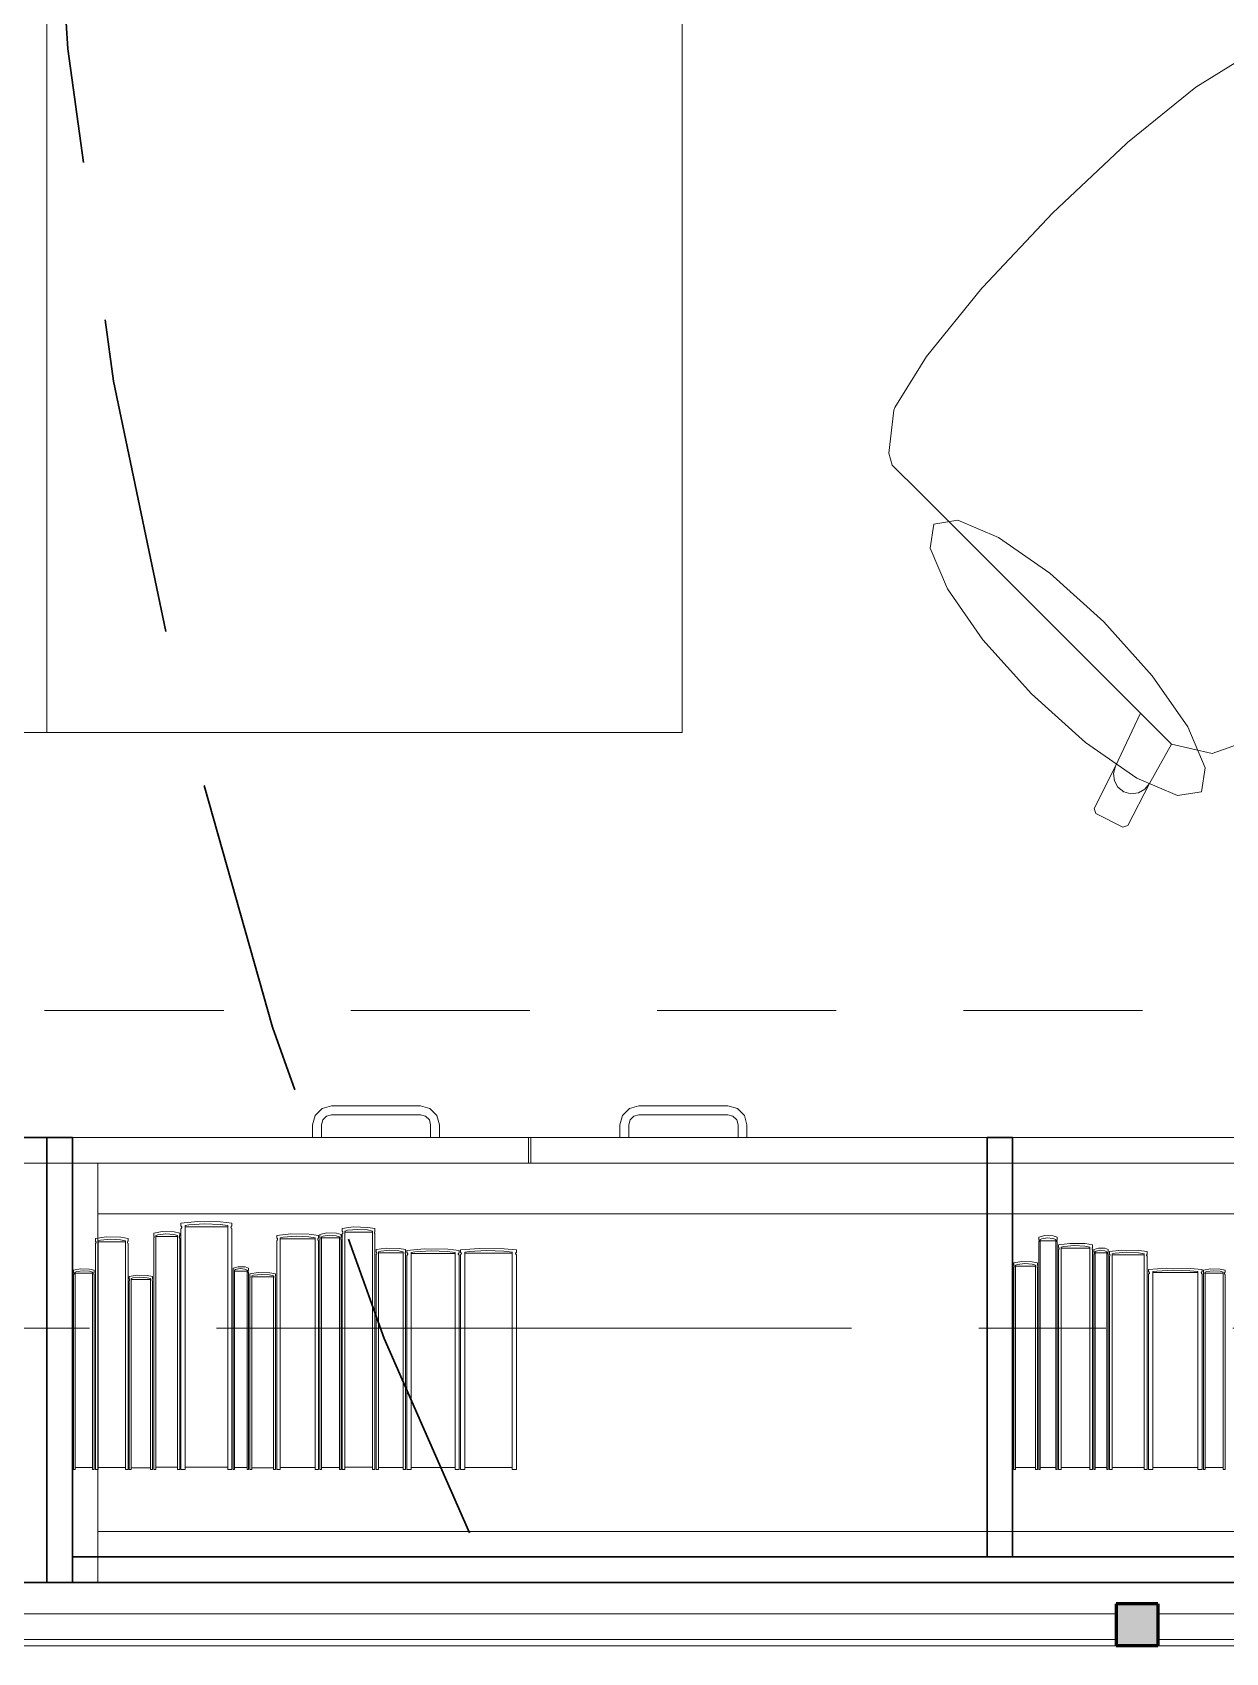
# Model space of a CAD drawing. Header units: inches. Extents: x -19 to 5698, y -728 to 92.
# Drawn here: x 233.901 to 234.84, y 29.695 to 30.97 of the extents above; entities that cross this region are included whole.
import ezdxf

# ---------------------------------------------------------------- set-up
doc = ezdxf.new("R2010")
doc.units = ezdxf.units.IN
doc.header["$MEASUREMENT"] = 0
doc.set_wipeout_variables(frame=1)
for name, pattern in [('HIDDEN', [0.375, 0.25, -0.125]), ('Hidden Line', [0.195611, 0.141111, -0.0545]), ('Punto & Raya', [0.65, 0.5, -0.075, 0, -0.075]), ('Wipeout_Contour', [1, 0, -1])]:
    doc.linetypes.add(name, pattern=pattern)
doc.layers.get('0').update_dxf_attribs({"color": 61})
doc.layers.add('00 conduct tomacorr', color=120, linetype='HIDDEN', lineweight=30)
for name, color, linetype in [('02 _ ARQ _ ALB _ Ejes Generales', 251, 'Continuous'), ('02 _ ARQ _ ZON _ Espacio.3D', 7, 'Continuous'), ('08 _ STR _ EXT _ 09 Vigas', 251, 'Continuous'), ('Acabado - Muros', 7, 'Continuous'), ('Interior - Mobiliario', 7, 'Continuous'), ('Notas - Etiquetas', 7, 'Continuous')]:
    doc.layers.add(name, color=color, linetype=linetype)
doc.dimstyles.new('Estilo_Generado__8', dxfattribs={"dimtxt": 0.18, "dimasz": 0.0912, "dimexe": 0.18, "dimexo": 0.0625, "dimgap": 0, "dimtad": 0, "dimtih": 1, "dimtoh": 1, "dimdec": 4, "dimzin": 0, "dimdsep": 46, "dimcen": 0.09, "dimadec": 0, "dimazin": 0, "dimtfac": 1, "dimtdec": 4, "dimtmove": 0, "dimatfit": 3, "dimldrblk": 'ARROWHEAD_5', "dimfxl": 1, "dimtolj": 1, "dimtzin": 0, "dimarcsym": 0})

# ---------------------------------------------------------------- blocks, each defined once
blk = doc.blocks.new('ARROWHEAD_5')
at = {"linetype": 'Continuous', "lineweight": 0}
blk.add_hatch(color=0, dxfattribs=at).paths.add_polyline_path([(-1, 0.2679), (0, 0), (-1, -0.2679)])
at = {"color": 0, "linetype": 'Continuous', "lineweight": 0}
blk.add_line((0, 0), (-1, 0), dxfattribs=at)

msp = doc.modelspace()

# ---------------------------------------------------------------- linework, layer by layer
at = {"layer": '02 _ ARQ _ ZON _ Espacio.3D', "color": 254, "linetype": 'Continuous', "lineweight": 0, "flags": 128}
msp.add_lwpolyline([(229.07, 31), (229.57, 31), (229.57, 29.7499), (235.57, 29.75), (235.57, 30.2), (236.07, 30.2), (236.07, 30.7), (236.42, 30.7), (236.42, 31.8991), (237.7701, 31.8991), (237.7701, 32.9963), (236.4201, 32.9963), (236.4201, 39), (236.07, 39), (236.07, 39.4), (235.67, 39.4), (235.67, 39.7505), (229.57, 39.7505), (229.57, 39), (229.07, 39)], dxfattribs=at)
msp.add_lwpolyline([(236.42, 27), (236.42, 29.7), (231.72, 29.7), (231.72, 26.9), (236.07, 26.9), (236.07, 27)], close=True, dxfattribs=at)
at = {"layer": '08 _ STR _ EXT _ 09 Vigas', "color": 251, "linetype": 'Hidden Line', "lineweight": 13, "true_color": 0x636466}
msp.add_line((229.57, 30.2), (236.07, 30.2), dxfattribs=at)
at = {"layer": 'Interior - Mobiliario', "color": 175, "linetype": 'Continuous', "lineweight": 13}
for p, q in [((234.8163, 30.9266), (234.8563, 30.9515)), ((234.7626, 30.8831), (234.8163, 30.9266)), ((234.7034, 30.8275), (234.7618, 30.8824)), ((234.7618, 30.8824), (234.7626, 30.8831)), ((234.7034, 30.8275), (234.6486, 30.7692)), ((234.6479, 30.7684), (234.6044, 30.7147)), ((234.6486, 30.7692), (234.6479, 30.7684)), ((234.6044, 30.7147), (234.5794, 30.6747)), ((234.5786, 30.6725), (234.5746, 30.6386)), ((234.5794, 30.6747), (234.5786, 30.6725)), ((234.5746, 30.6386), (234.5774, 30.6293)), ((234.5774, 30.6293), (234.5994, 30.6074)), ((234.5994, 30.6074), (234.6249, 30.5819)), ((234.6249, 30.5819), (234.7727, 30.434)), ((234.7727, 30.434), (234.7532, 30.3922)), ((234.797, 30.4098), (234.7727, 30.434)), ((234.8291, 30.4023), (234.8811, 30.4206)), ((234.7799, 30.3787), (234.7972, 30.4097)), ((234.797, 30.4098), (234.7972, 30.4097)), ((234.7972, 30.4097), (234.8291, 30.4023)), ((234.7532, 30.3922), (234.7362, 30.3591)), ((234.7532, 30.3922), (234.7515, 30.3866)), ((234.7515, 30.3866), (234.7522, 30.3808)), ((234.7522, 30.3808), (234.755, 30.3757)), ((234.7629, 30.3456), (234.7799, 30.3787)), ((234.7762, 30.3741), (234.7799, 30.3787)), ((234.755, 30.3757), (234.7596, 30.3721)), ((234.7596, 30.3721), (234.7653, 30.3705)), ((234.7653, 30.3705), (234.7711, 30.3712)), ((234.7711, 30.3712), (234.7762, 30.3741)), ((234.7362, 30.3591), (234.7375, 30.3551)), ((234.7375, 30.3551), (234.7589, 30.3443)), ((234.7589, 30.3443), (234.7629, 30.3456)), ((234.1285, 30.1229), (234.1231, 30.1174)), ((234.136, 30.1249), (234.1285, 30.1229)), ((234.206, 30.1249), (234.136, 30.1249)), ((234.2135, 30.1229), (234.206, 30.1249)), ((234.219, 30.1174), (234.2135, 30.1229)), ((234.3651, 30.1174), (234.3705, 30.1229)), ((234.3705, 30.1229), (234.378, 30.1249)), ((234.378, 30.1249), (234.448, 30.1249)), ((234.448, 30.1249), (234.4555, 30.1229)), ((234.4555, 30.1229), (234.461, 30.1174)), ((234.1231, 30.1174), (234.121, 30.1099)), ((234.121, 30.1099), (234.121, 30.0999)), ((234.128, 30.1099), (234.1291, 30.1139)), ((234.128, 30.0999), (234.128, 30.1099)), ((234.1291, 30.1139), (234.132, 30.1169)), ((234.132, 30.1169), (234.136, 30.1179)), ((234.136, 30.1179), (234.206, 30.1179)), ((234.206, 30.1179), (234.21, 30.1169)), ((234.21, 30.1169), (234.213, 30.1139)), ((234.213, 30.1139), (234.214, 30.1099)), ((234.214, 30.1099), (234.214, 30.0999)), ((234.221, 30.1099), (234.219, 30.1174)), ((234.221, 30.0999), (234.221, 30.1099)), ((234.363, 30.1099), (234.3651, 30.1174)), ((234.363, 30.0999), (234.363, 30.1099)), ((234.3711, 30.1139), (234.37, 30.1099)), ((234.37, 30.1099), (234.37, 30.0999)), ((234.374, 30.1169), (234.3711, 30.1139)), ((234.378, 30.1179), (234.374, 30.1169)), ((234.448, 30.1179), (234.378, 30.1179)), ((234.452, 30.1169), (234.448, 30.1179)), ((234.455, 30.1139), (234.452, 30.1169)), ((234.456, 30.1099), (234.455, 30.1139)), ((234.456, 30.0999), (234.456, 30.1099)), ((234.461, 30.1174), (234.463, 30.1099)), ((234.463, 30.1099), (234.463, 30.0999)), ((234.121, 30.0999), (234.128, 30.0999)), ((234.214, 30.0999), (234.221, 30.0999)), ((234.291, 30.0999), (234.291, 30.0799)), ((234.293, 30.0999), (234.293, 30.0799)), ((234.37, 30.0999), (234.363, 30.0999)), ((234.463, 30.0999), (234.456, 30.0999)), ((235.392, 30.0799), (233.932, 30.0799)), ((233.932, 30.0799), (233.932, 29.7699)), ((233.952, 30.0799), (233.952, 30.0399)), ((233.952, 30.0399), (233.952, 29.7899)), ((234.0308, 30.0339), (234.0175, 30.0326)), ((234.0175, 30.0326), (234.0175, 30.0305)), ((234.0237, 30.0312), (234.036, 30.032)), ((234.0487, 30.0337), (234.0308, 30.0339)), ((234.036, 30.032), (234.0483, 30.0316)), ((234.0575, 30.0326), (234.0487, 30.0337)), ((234.0575, 30.0305), (234.0575, 30.0326)), ((233.9587, 30.0218), (233.9502, 30.0206)), ((233.9502, 30.0206), (233.9502, 30.0186)), ((233.9522, 30.0188), (233.9542, 30.0193)), ((233.9542, 30.0193), (233.962, 30.0201)), ((233.9702, 30.0216), (233.9587, 30.0218)), ((233.962, 30.0201), (233.9699, 30.0196)), ((233.9699, 30.0196), (233.9738, 30.0188)), ((233.9758, 30.0206), (233.9702, 30.0216)), ((233.9758, 30.0186), (233.9758, 30.0206)), ((234.0028, 30.0261), (233.996, 30.0248)), ((233.996, 30.0248), (233.996, 30.0228)), ((233.996, 30.0228), (233.9961, 30.0227)), ((233.9961, 30.0208), (233.996, 30.0207)), ((233.996, 30.0207), (233.996, 29.8386)), ((233.9961, 30.0227), (233.9962, 30.0224)), ((233.9962, 30.0211), (233.9961, 30.0208)), ((233.9962, 30.0224), (233.9963, 30.0222)), ((233.9963, 30.0213), (233.9962, 30.0211)), ((233.9963, 30.0222), (233.9964, 30.0219)), ((233.9964, 30.0219), (233.9963, 30.0216)), ((233.9963, 30.0216), (233.9963, 30.0213)), ((233.9976, 30.023), (233.9992, 30.0235)), ((233.9976, 29.8386), (233.9976, 30.023)), ((234.0148, 30.022), (233.9976, 30.022)), ((233.9992, 30.0235), (234.0055, 30.0243)), ((234.012, 30.0259), (234.0028, 30.0261)), ((234.0055, 30.0243), (234.0118, 30.0238)), ((234.0118, 30.0238), (234.0148, 30.023)), ((234.0165, 30.0248), (234.012, 30.0259)), ((234.0148, 30.023), (234.0148, 29.8386)), ((234.0161, 30.0219), (234.0162, 30.0222)), ((234.0161, 30.0217), (234.0161, 30.0219)), ((234.0162, 30.0214), (234.0161, 30.0217)), ((234.0162, 30.0222), (234.0163, 30.0225)), ((234.0162, 30.0211), (234.0162, 30.0214)), ((234.0163, 30.0209), (234.0162, 30.0211)), ((234.0163, 30.0225), (234.0164, 30.0227)), ((234.0165, 30.0207), (234.0163, 30.0209)), ((234.0164, 30.0227), (234.0165, 30.0228)), ((234.0165, 30.0228), (234.0165, 30.0248)), ((234.0165, 29.8386), (234.0165, 30.0207)), ((234.0175, 30.0305), (234.0177, 30.0303)), ((234.0176, 30.0285), (234.0175, 30.0283)), ((234.0175, 30.0283), (234.0175, 29.8386)), ((234.0179, 30.0287), (234.0176, 30.0285)), ((234.0177, 30.0303), (234.0179, 30.0301)), ((234.0179, 30.0301), (234.0181, 30.0298)), ((234.018, 30.029), (234.0179, 30.0287)), ((234.0181, 30.0292), (234.018, 30.029)), ((234.0181, 30.0298), (234.0181, 30.0295)), ((234.0181, 30.0295), (234.0181, 30.0292)), ((234.0207, 30.0307), (234.0237, 30.0312)), ((234.0207, 29.8386), (234.0207, 30.0307)), ((234.0543, 30.0297), (234.0207, 30.0297)), ((234.0483, 30.0316), (234.0543, 30.0307)), ((234.0543, 30.0307), (234.0543, 29.8386)), ((234.0568, 30.0293), (234.0569, 30.0296)), ((234.0569, 30.029), (234.0568, 30.0293)), ((234.0569, 30.0299), (234.0571, 30.0301)), ((234.0569, 30.0296), (234.0569, 30.0299)), ((234.0571, 30.0288), (234.0569, 30.029)), ((234.0571, 30.0301), (234.0574, 30.0304)), ((234.0573, 30.0285), (234.0571, 30.0288)), ((234.0575, 30.0283), (234.0573, 30.0285)), ((234.0574, 30.0304), (234.0575, 30.0305)), ((234.0575, 29.8386), (234.0575, 30.0283)), ((234.1039, 30.0242), (234.0929, 30.0229)), ((234.0929, 30.0229), (234.0929, 30.0209)), ((234.0929, 30.0209), (234.0931, 30.0208)), ((234.0931, 30.019), (234.0929, 30.0189)), ((234.0931, 30.0208), (234.0933, 30.0205)), ((234.0933, 30.0192), (234.0931, 30.019)), ((234.0933, 30.0205), (234.0934, 30.0203)), ((234.0934, 30.0195), (234.0933, 30.0192)), ((234.0934, 30.0203), (234.0935, 30.02)), ((234.0935, 30.0197), (234.0934, 30.0195)), ((234.0935, 30.02), (234.0935, 30.0197)), ((234.0956, 30.0211), (234.098, 30.0216)), ((234.0956, 29.8386), (234.0956, 30.0211)), ((234.1231, 30.0202), (234.0956, 30.0202)), ((234.098, 30.0216), (234.1081, 30.0224)), ((234.1185, 30.0239), (234.1039, 30.0242)), ((234.1081, 30.0224), (234.1182, 30.0219)), ((234.1182, 30.0219), (234.1231, 30.0211)), ((234.1257, 30.0229), (234.1185, 30.0239)), ((234.1231, 30.0211), (234.1231, 29.8386)), ((234.1252, 30.0201), (234.1253, 30.0203)), ((234.1252, 30.0198), (234.1252, 30.0201)), ((234.1252, 30.0195), (234.1252, 30.0198)), ((234.1254, 30.0193), (234.1252, 30.0195)), ((234.1253, 30.0203), (234.1254, 30.0206)), ((234.1254, 30.0206), (234.1256, 30.0208)), ((234.1256, 30.019), (234.1254, 30.0193)), ((234.1256, 30.0208), (234.1257, 30.0209)), ((234.1257, 30.0189), (234.1256, 30.019)), ((234.1257, 30.0209), (234.1257, 30.0229)), ((234.1323, 30.025), (234.1267, 30.0237)), ((234.1267, 30.0237), (234.1267, 30.0217)), ((234.1267, 30.0217), (234.1268, 30.0216)), ((234.1268, 30.0198), (234.1267, 30.0197)), ((234.1267, 30.0197), (234.1267, 29.8386)), ((234.1268, 30.0216), (234.1269, 30.0213)), ((234.1269, 30.02), (234.1268, 30.0198)), ((234.1269, 30.0213), (234.127, 30.0211)), ((234.127, 30.0203), (234.1269, 30.02)), ((234.127, 30.0211), (234.127, 30.0208)), ((234.127, 30.0208), (234.127, 30.0205)), ((234.127, 30.0205), (234.127, 30.0203)), ((234.1281, 30.0219), (234.1293, 30.0224)), ((234.1281, 29.8386), (234.1281, 30.0219)), ((234.1422, 30.021), (234.1281, 30.021)), ((234.1293, 30.0224), (234.1345, 30.0232)), ((234.1398, 30.0248), (234.1323, 30.025)), ((234.1345, 30.0232), (234.1396, 30.0227)), ((234.1396, 30.0227), (234.1422, 30.0219)), ((234.1435, 30.0237), (234.1398, 30.0248)), ((234.1422, 30.0219), (234.1422, 29.8386)), ((234.1432, 30.0209), (234.1433, 30.0211)), ((234.1432, 30.0206), (234.1432, 30.0209)), ((234.1432, 30.0203), (234.1432, 30.0206)), ((234.1433, 30.0201), (234.1432, 30.0203)), ((234.1433, 30.0214), (234.1434, 30.0216)), ((234.1433, 30.0211), (234.1433, 30.0214)), ((234.1434, 30.0198), (234.1433, 30.0201)), ((234.1434, 30.0216), (234.1435, 30.0217)), ((234.1435, 30.0197), (234.1434, 30.0198)), ((234.1435, 30.0217), (234.1435, 30.0237)), ((234.1435, 29.8386), (234.1435, 30.0197)), ((234.1531, 30.0296), (234.1445, 30.0283)), ((234.1445, 30.0283), (234.1445, 30.0262)), ((234.1445, 30.0262), (234.1446, 30.0261)), ((234.1446, 30.0242), (234.1445, 30.0241)), ((234.1445, 30.0241), (234.1445, 29.8386)), ((234.1446, 30.0261), (234.1448, 30.0258)), ((234.1448, 30.0245), (234.1446, 30.0242)), ((234.1448, 30.0258), (234.1449, 30.0256)), ((234.1449, 30.0247), (234.1448, 30.0245)), ((234.1449, 30.0256), (234.1449, 30.0253)), ((234.1449, 30.0253), (234.1449, 30.025)), ((234.1449, 30.025), (234.1449, 30.0247)), ((234.1466, 30.0264), (234.1485, 30.027)), ((234.1466, 29.8386), (234.1466, 30.0264)), ((234.1682, 30.0254), (234.1466, 30.0254)), ((234.1485, 30.027), (234.1564, 30.0277)), ((234.1646, 30.0293), (234.1531, 30.0296)), ((234.1564, 30.0277), (234.1643, 30.0273)), ((234.1643, 30.0273), (234.1682, 30.0264)), ((234.1702, 30.0283), (234.1646, 30.0293)), ((234.1682, 30.0264), (234.1682, 29.8386)), ((234.1698, 30.0253), (234.1699, 30.0256)), ((234.1698, 30.0251), (234.1698, 30.0253)), ((234.1699, 30.0248), (234.1698, 30.0251)), ((234.1699, 30.0256), (234.17, 30.0259)), ((234.17, 30.0245), (234.1699, 30.0248)), ((234.17, 30.0259), (234.1701, 30.0261)), ((234.1701, 30.0243), (234.17, 30.0245)), ((234.1701, 30.0261), (234.1702, 30.0262)), ((234.1702, 30.0241), (234.1701, 30.0243)), ((234.1702, 30.0262), (234.1702, 30.0283)), ((234.1702, 29.8386), (234.1702, 30.0241)), ((234.6975, 30.0228), (234.6927, 30.0215)), ((234.6927, 30.0215), (234.6927, 30.0195)), ((234.6927, 30.0195), (234.6928, 30.0194)), ((234.6928, 30.0194), (234.6929, 30.0191)), ((234.6929, 30.0191), (234.6929, 30.0189)), ((234.6939, 30.0197), (234.695, 30.0202)), ((234.6939, 29.8386), (234.6939, 30.0197)), ((234.695, 30.0202), (234.6994, 30.021)), ((234.704, 30.0225), (234.6975, 30.0228)), ((234.6994, 30.021), (234.7039, 30.0205)), ((234.7039, 30.0205), (234.7061, 30.0197)), ((234.7072, 30.0215), (234.704, 30.0225)), ((234.7061, 30.0197), (234.7061, 29.8386)), ((234.707, 30.0189), (234.7071, 30.0192)), ((234.7071, 30.0192), (234.7072, 30.0194)), ((234.7072, 30.0195), (234.7072, 30.0215)), ((234.7072, 30.0194), (234.7072, 30.0195)), ((233.9502, 30.0186), (233.9503, 30.0185)), ((233.9503, 30.0167), (233.9502, 30.0166)), ((233.9502, 30.0166), (233.9502, 29.8386)), ((233.9503, 30.0185), (233.9504, 30.0182)), ((233.9504, 30.0169), (233.9503, 30.0167)), ((233.9504, 30.0182), (233.9505, 30.018)), ((233.9505, 30.0172), (233.9504, 30.0169)), ((233.9505, 30.018), (233.9506, 30.0177)), ((233.9506, 30.0174), (233.9505, 30.0172)), ((233.9506, 30.0177), (233.9506, 30.0174)), ((233.9522, 29.8386), (233.9522, 30.0188)), ((233.9738, 30.0179), (233.9522, 30.0179)), ((233.9738, 30.0188), (233.9738, 29.8386)), ((233.9754, 30.0178), (233.9755, 30.018)), ((233.9754, 30.0175), (233.9754, 30.0178)), ((233.9754, 30.0172), (233.9754, 30.0175)), ((233.9755, 30.017), (233.9754, 30.0172)), ((233.9755, 30.018), (233.9756, 30.0183)), ((233.9757, 30.0167), (233.9755, 30.017)), ((233.9756, 30.0183), (233.9757, 30.0185)), ((233.9757, 30.0185), (233.9758, 30.0186)), ((233.9758, 30.0166), (233.9757, 30.0167)), ((233.9758, 29.8386), (233.9758, 30.0166)), ((234.0929, 30.0189), (234.0929, 29.8386)), ((234.1257, 29.8386), (234.1257, 30.0189)), ((234.1789, 30.013), (234.1712, 30.0118)), ((234.1712, 30.0118), (234.1712, 30.0099)), ((234.1712, 30.0099), (234.1714, 30.0098)), ((234.1713, 30.0081), (234.1712, 30.008)), ((234.1712, 30.008), (234.1712, 29.8386)), ((234.1715, 30.0083), (234.1713, 30.0081)), ((234.1714, 30.0098), (234.1715, 30.0096)), ((234.1715, 30.0096), (234.1716, 30.0093)), ((234.1716, 30.0086), (234.1715, 30.0083)), ((234.1716, 30.0093), (234.1716, 30.0091)), ((234.1716, 30.0091), (234.1716, 30.0088)), ((234.1716, 30.0088), (234.1716, 30.0086)), ((234.1731, 30.0101), (234.1748, 30.0106)), ((234.1731, 29.8386), (234.1731, 30.0101)), ((234.1925, 30.0092), (234.1731, 30.0092)), ((234.1748, 30.0106), (234.1819, 30.0113)), ((234.1893, 30.0127), (234.1789, 30.013)), ((234.1819, 30.0113), (234.189, 30.0109)), ((234.189, 30.0109), (234.1925, 30.0101)), ((234.1943, 30.0118), (234.1893, 30.0127)), ((234.1925, 30.0101), (234.1925, 29.8386)), ((234.1939, 30.0091), (234.194, 30.0094)), ((234.1939, 30.0089), (234.1939, 30.0091)), ((234.194, 30.0086), (234.1939, 30.0089)), ((234.194, 30.0094), (234.1941, 30.0096)), ((234.1941, 30.0084), (234.194, 30.0086)), ((234.1941, 30.0096), (234.1942, 30.0098)), ((234.1942, 30.0081), (234.1941, 30.0084)), ((234.1942, 30.0098), (234.1943, 30.0099)), ((234.1943, 30.008), (234.1942, 30.0081)), ((234.1943, 30.0099), (234.1943, 30.0118)), ((234.1943, 29.8386), (234.1943, 30.008)), ((234.2091, 30.0124), (234.1953, 30.0112)), ((234.1953, 30.0112), (234.1953, 30.0093)), ((234.1953, 30.0093), (234.1955, 30.0092)), ((234.1955, 30.0075), (234.1953, 30.0074)), ((234.1953, 30.0074), (234.1953, 29.8386)), ((234.1955, 30.0092), (234.1958, 30.009)), ((234.1957, 30.0077), (234.1955, 30.0075)), ((234.1959, 30.008), (234.1957, 30.0077)), ((234.1958, 30.009), (234.1959, 30.0087)), ((234.1959, 30.0087), (234.196, 30.0085)), ((234.196, 30.0082), (234.1959, 30.008)), ((234.196, 30.0085), (234.196, 30.0082)), ((234.1986, 30.0095), (234.2017, 30.01)), ((234.1986, 29.8386), (234.1986, 30.0095)), ((234.2332, 30.0086), (234.1986, 30.0086)), ((234.2017, 30.01), (234.2144, 30.0107)), ((234.2275, 30.0122), (234.2091, 30.0124)), ((234.2144, 30.0107), (234.227, 30.0103)), ((234.227, 30.0103), (234.2332, 30.0095)), ((234.2365, 30.0112), (234.2275, 30.0122)), ((234.2332, 30.0095), (234.2332, 29.8386)), ((234.2358, 30.0085), (234.2359, 30.0088)), ((234.2358, 30.0083), (234.2358, 30.0085)), ((234.2359, 30.008), (234.2358, 30.0083)), ((234.2359, 30.0088), (234.2361, 30.009)), ((234.236, 30.0078), (234.2359, 30.008)), ((234.2363, 30.0076), (234.236, 30.0078)), ((234.2361, 30.009), (234.2363, 30.0092)), ((234.2363, 30.0092), (234.2365, 30.0093)), ((234.2365, 30.0074), (234.2363, 30.0076)), ((234.2365, 30.0093), (234.2365, 30.0112)), ((234.2365, 29.8386), (234.2365, 30.0074)), ((234.2522, 30.0127), (234.2375, 30.0116)), ((234.2375, 30.0116), (234.2375, 30.0097)), ((234.2375, 30.0097), (234.2377, 30.0095)), ((234.2377, 30.0079), (234.2375, 30.0078)), ((234.2375, 30.0078), (234.2375, 29.8386)), ((234.2377, 30.0095), (234.238, 30.0093)), ((234.2379, 30.0081), (234.2377, 30.0079)), ((234.2381, 30.0083), (234.2379, 30.0081)), ((234.238, 30.0093), (234.2381, 30.0091)), ((234.2381, 30.0091), (234.2382, 30.0088)), ((234.2382, 30.0086), (234.2381, 30.0083)), ((234.2382, 30.0088), (234.2382, 30.0086)), ((234.241, 30.0098), (234.2444, 30.0103)), ((234.241, 29.8386), (234.241, 30.0098)), ((234.2781, 30.009), (234.241, 30.009)), ((234.2444, 30.0103), (234.2579, 30.0111)), ((234.272, 30.0125), (234.2522, 30.0127)), ((234.2579, 30.0111), (234.2715, 30.0106)), ((234.2715, 30.0106), (234.2781, 30.0098)), ((234.2817, 30.0116), (234.272, 30.0125)), ((234.2781, 30.0098), (234.2781, 29.8386)), ((234.2809, 30.0089), (234.281, 30.0091)), ((234.2809, 30.0086), (234.2809, 30.0089)), ((234.281, 30.0084), (234.2809, 30.0086)), ((234.281, 30.0091), (234.2812, 30.0094)), ((234.2812, 30.0081), (234.281, 30.0084)), ((234.2812, 30.0094), (234.2815, 30.0096)), ((234.2814, 30.0079), (234.2812, 30.0081)), ((234.2817, 30.0078), (234.2814, 30.0079)), ((234.2815, 30.0096), (234.2817, 30.0097)), ((234.2817, 30.0097), (234.2817, 30.0116)), ((234.2817, 29.8386), (234.2817, 30.0078)), ((234.6928, 30.0178), (234.6927, 30.0176)), ((234.6927, 30.0176), (234.6927, 30.0175)), ((234.6927, 30.0175), (234.6927, 29.8386)), ((234.6929, 30.0181), (234.6928, 30.0178)), ((234.6929, 30.0189), (234.6929, 30.0186)), ((234.6929, 30.0186), (234.6929, 30.0184)), ((234.6929, 30.0184), (234.6929, 30.0181)), ((234.7061, 30.0188), (234.6939, 30.0188)), ((234.707, 30.0187), (234.707, 30.0189)), ((234.707, 30.0184), (234.707, 30.0187)), ((234.707, 30.0181), (234.707, 30.0184)), ((234.7071, 30.0179), (234.707, 30.0181)), ((234.7071, 30.0177), (234.7071, 30.0179)), ((234.7072, 30.0175), (234.7071, 30.0177)), ((234.7072, 29.8386), (234.7072, 30.0175)), ((234.7172, 30.0167), (234.7082, 30.0155)), ((234.7082, 30.0155), (234.7082, 30.0136)), ((234.7082, 30.0136), (234.7084, 30.0134)), ((234.7083, 30.0117), (234.7082, 30.0116)), ((234.7082, 30.0116), (234.7082, 29.8386)), ((234.7085, 30.012), (234.7083, 30.0117)), ((234.7084, 30.0134), (234.7085, 30.0132)), ((234.7085, 30.0132), (234.7086, 30.013)), ((234.7086, 30.0122), (234.7085, 30.012)), ((234.7086, 30.013), (234.7087, 30.0127)), ((234.7087, 30.0125), (234.7086, 30.0122)), ((234.7087, 30.0127), (234.7087, 30.0125)), ((234.7104, 30.0137), (234.7124, 30.0143)), ((234.7104, 29.8386), (234.7104, 30.0137)), ((234.733, 30.0129), (234.7104, 30.0129)), ((234.7104, 30.0129), (234.7104, 29.8404)), ((234.7124, 30.0143), (234.7207, 30.015)), ((234.7292, 30.0165), (234.7172, 30.0167)), ((234.7207, 30.015), (234.729, 30.0146)), ((234.729, 30.0146), (234.733, 30.0137)), ((234.7351, 30.0155), (234.7292, 30.0165)), ((234.733, 30.0137), (234.733, 29.8386)), ((234.733, 29.8404), (234.733, 30.0129)), ((234.7347, 30.0128), (234.7348, 30.013)), ((234.7347, 30.0125), (234.7347, 30.0128)), ((234.7347, 30.0123), (234.7347, 30.0125)), ((234.7348, 30.012), (234.7347, 30.0123)), ((234.7348, 30.013), (234.7349, 30.0133)), ((234.735, 30.0118), (234.7348, 30.012)), ((234.7349, 30.0133), (234.735, 30.0135)), ((234.735, 30.0135), (234.7351, 30.0136)), ((234.7351, 30.0116), (234.735, 30.0118)), ((234.7351, 30.0136), (234.7351, 30.0155)), ((234.7351, 29.8386), (234.7351, 30.0116)), ((234.7398, 30.013), (234.7361, 30.0119)), ((234.7361, 30.0119), (234.7361, 30.01)), ((234.7361, 30.01), (234.7362, 30.0098)), ((234.7362, 30.0082), (234.7361, 30.0081)), ((234.7361, 30.0081), (234.7361, 29.8386)), ((234.7362, 30.0098), (234.7363, 30.0096)), ((234.7363, 30.0084), (234.7362, 30.0082)), ((234.7363, 30.0096), (234.7363, 30.0094)), ((234.7363, 30.0094), (234.7363, 30.0091)), ((234.7363, 30.0091), (234.7363, 30.0089)), ((234.7363, 30.0089), (234.7363, 30.0086)), ((234.7363, 30.0086), (234.7363, 30.0084)), ((234.737, 30.0101), (234.7379, 30.0106)), ((234.737, 29.8386), (234.737, 30.0101)), ((234.7464, 30.0093), (234.737, 30.0093)), ((234.7379, 30.0106), (234.7413, 30.0114)), ((234.7448, 30.0128), (234.7398, 30.013)), ((234.7413, 30.0114), (234.7447, 30.0109)), ((234.7447, 30.0109), (234.7464, 30.0101)), ((234.7473, 30.0119), (234.7448, 30.0128)), ((234.7464, 30.0101), (234.7464, 29.8386)), ((234.7471, 30.0097), (234.7472, 30.0099)), ((234.7471, 30.0094), (234.7471, 30.0097)), ((234.7471, 30.0092), (234.7471, 30.0094)), ((234.7471, 30.0089), (234.7471, 30.0092)), ((234.7471, 30.0087), (234.7471, 30.0089)), ((234.7471, 30.0084), (234.7471, 30.0087)), ((234.7472, 30.0082), (234.7471, 30.0084)), ((234.7472, 30.0099), (234.7473, 30.01)), ((234.7473, 30.0081), (234.7472, 30.0082)), ((234.7473, 30.01), (234.7473, 30.0119)), ((234.7473, 29.8386), (234.7473, 30.0081)), ((234.7582, 30.0113), (234.7483, 30.0102)), ((234.7483, 30.0102), (234.7483, 30.0083)), ((234.7483, 30.0083), (234.7484, 30.0082)), ((234.7484, 30.0065), (234.7483, 30.0064)), ((234.7483, 30.0064), (234.7483, 29.8386)), ((234.7484, 30.0082), (234.7486, 30.008)), ((234.7486, 30.0067), (234.7484, 30.0065)), ((234.7486, 30.008), (234.7487, 30.0077)), ((234.7487, 30.007), (234.7486, 30.0067)), ((234.7487, 30.0077), (234.7488, 30.0075)), ((234.7488, 30.0075), (234.7487, 30.0072)), ((234.7487, 30.0072), (234.7487, 30.007)), ((234.7506, 30.0085), (234.7529, 30.009)), ((234.7506, 29.8386), (234.7506, 30.0085)), ((234.7757, 30.0076), (234.7506, 30.0076)), ((234.7529, 30.009), (234.7621, 30.0097)), ((234.7715, 30.0111), (234.7582, 30.0113)), ((234.7621, 30.0097), (234.7712, 30.0093)), ((234.7712, 30.0093), (234.7757, 30.0085)), ((234.7781, 30.0102), (234.7715, 30.0111)), ((234.7757, 30.0085), (234.7757, 29.8386)), ((234.7776, 30.0075), (234.7777, 30.0078)), ((234.7776, 30.0073), (234.7776, 30.0075)), ((234.7776, 30.007), (234.7776, 30.0073)), ((234.7778, 30.0068), (234.7776, 30.007)), ((234.7777, 30.0078), (234.7778, 30.008)), ((234.7778, 30.008), (234.778, 30.0082)), ((234.7779, 30.0066), (234.7778, 30.0068)), ((234.7781, 30.0064), (234.7779, 30.0066)), ((234.778, 30.0082), (234.7781, 30.0083)), ((234.7781, 30.0083), (234.7781, 30.0102)), ((234.7781, 29.8386), (234.7781, 30.0064)), ((233.9405, 29.9952), (233.9455, 29.9948)), ((233.9455, 29.9948), (233.9479, 29.9941)), ((233.9492, 29.9956), (233.9456, 29.9965)), ((233.9479, 29.9941), (233.9479, 29.8386)), ((233.9489, 29.9934), (233.949, 29.9937)), ((233.949, 29.9937), (233.9491, 29.9939)), ((233.9491, 29.9939), (233.9492, 29.9939)), ((233.9492, 29.9939), (233.9492, 29.9956)), ((234.0625, 29.9983), (234.0585, 29.9972)), ((234.0585, 29.9972), (234.0585, 29.9955)), ((234.0585, 29.9955), (234.0586, 29.9954)), ((234.0586, 29.9938), (234.0585, 29.9937)), ((234.0585, 29.9937), (234.0585, 29.8386)), ((234.0586, 29.9954), (234.0586, 29.9952)), ((234.0586, 29.9952), (234.0587, 29.9949)), ((234.0587, 29.9942), (234.0586, 29.994)), ((234.0586, 29.994), (234.0586, 29.9938)), ((234.0587, 29.9949), (234.0587, 29.9947)), ((234.0587, 29.9947), (234.0587, 29.9945)), ((234.0587, 29.9945), (234.0587, 29.9942)), ((234.0595, 29.9956), (234.0604, 29.9961)), ((234.0595, 29.8386), (234.0595, 29.9956)), ((234.0696, 29.9948), (234.0595, 29.9948)), ((234.0604, 29.9961), (234.0641, 29.9968)), ((234.0679, 29.9981), (234.0625, 29.9983)), ((234.0641, 29.9968), (234.0678, 29.9964)), ((234.0678, 29.9964), (234.0696, 29.9956)), ((234.0706, 29.9972), (234.0679, 29.9981)), ((234.0696, 29.9956), (234.0696, 29.8386)), ((234.0704, 29.9952), (234.0705, 29.9954)), ((234.0704, 29.995), (234.0704, 29.9952)), ((234.0704, 29.9948), (234.0704, 29.995)), ((234.0704, 29.9945), (234.0704, 29.9948)), ((234.0704, 29.9943), (234.0704, 29.9945)), ((234.0704, 29.9941), (234.0704, 29.9943)), ((234.0705, 29.9939), (234.0704, 29.9941)), ((234.0705, 29.9954), (234.0706, 29.9955)), ((234.0706, 29.9937), (234.0705, 29.9939)), ((234.0706, 29.9955), (234.0706, 29.9972)), ((234.0706, 29.8386), (234.0706, 29.9937)), ((234.0783, 29.9937), (234.0716, 29.9927)), ((234.0875, 29.9935), (234.0783, 29.9937)), ((234.0919, 29.9927), (234.0875, 29.9935)), ((234.6876, 30.0022), (234.6793, 30.0024)), ((234.6817, 30.0008), (234.6874, 30.0004)), ((234.6874, 30.0004), (234.6902, 29.9996)), ((234.6917, 30.0013), (234.6876, 30.0022)), ((234.6902, 29.9996), (234.6902, 29.8386)), ((234.6914, 29.999), (234.6915, 29.9992)), ((234.6914, 29.9988), (234.6914, 29.999)), ((234.6914, 29.9985), (234.6914, 29.9988)), ((234.6914, 29.9983), (234.6914, 29.9985)), ((234.6915, 29.998), (234.6914, 29.9983)), ((234.6915, 29.9992), (234.6916, 29.9994)), ((234.6916, 29.9978), (234.6915, 29.998)), ((234.6916, 29.9994), (234.6917, 29.9995)), ((234.6917, 29.9977), (234.6916, 29.9978)), ((234.6917, 29.9995), (234.6917, 30.0013)), ((234.6917, 29.8386), (234.6917, 29.9977)), ((234.7932, 29.9971), (234.7791, 29.996)), ((234.7791, 29.996), (234.7791, 29.9943)), ((234.7791, 29.9943), (234.7793, 29.9942)), ((234.7793, 29.9942), (234.7796, 29.994)), ((234.7796, 29.994), (234.7797, 29.9938)), ((234.7797, 29.9938), (234.7798, 29.9935)), ((234.7798, 29.9935), (234.7798, 29.9933)), ((234.7825, 29.9945), (234.7857, 29.9949)), ((234.7825, 29.8386), (234.7825, 29.9945)), ((234.8179, 29.9937), (234.7825, 29.9937)), ((234.7857, 29.9949), (234.7986, 29.9956)), ((234.812, 29.9969), (234.7932, 29.9971)), ((234.7986, 29.9956), (234.8116, 29.9952)), ((234.8116, 29.9952), (234.8179, 29.9945)), ((234.8213, 29.996), (234.812, 29.9969)), ((234.8179, 29.9945), (234.8179, 29.8386)), ((234.8206, 29.9936), (234.8207, 29.9938)), ((234.8206, 29.9934), (234.8206, 29.9936)), ((234.8207, 29.9938), (234.8209, 29.994)), ((234.8209, 29.994), (234.8211, 29.9942)), ((234.8211, 29.9942), (234.8213, 29.9943)), ((234.8213, 29.9943), (234.8213, 29.996)), ((234.8279, 29.9967), (234.8223, 29.9956)), ((234.8223, 29.9956), (234.8223, 29.9939)), ((234.8223, 29.9939), (234.8224, 29.9938)), ((234.8224, 29.9938), (234.8225, 29.9936)), ((234.8225, 29.9936), (234.8225, 29.9934)), ((234.8236, 29.9941), (234.8249, 29.9945)), ((234.8236, 29.8386), (234.8236, 29.9941)), ((234.8249, 29.9945), (234.8301, 29.9952)), ((234.8355, 29.9965), (234.8279, 29.9967)), ((234.8301, 29.9952), (234.8354, 29.9948)), ((234.8354, 29.9948), (234.8379, 29.9941)), ((234.8393, 29.9956), (234.8355, 29.9965)), ((234.8379, 29.9941), (234.8379, 29.8386)), ((234.839, 29.9934), (234.8391, 29.9937)), ((234.8391, 29.9937), (234.8392, 29.9939)), ((234.8392, 29.9939), (234.8393, 29.9939)), ((234.8393, 29.9939), (234.8393, 29.9956)), ((233.9489, 29.9932), (233.9489, 29.9934)), ((233.9489, 29.993), (233.9489, 29.9932)), ((233.9489, 29.9927), (233.9489, 29.993)), ((233.949, 29.9925), (233.9489, 29.9927)), ((233.9491, 29.9923), (233.949, 29.9925)), ((233.9492, 29.9922), (233.9491, 29.9923)), ((233.9492, 29.8386), (233.9492, 29.9922)), ((233.9829, 29.9916), (233.9768, 29.9905)), ((233.9768, 29.9905), (233.9768, 29.9889)), ((233.9768, 29.9889), (233.9769, 29.9888)), ((233.9769, 29.9873), (233.9768, 29.9872)), ((233.9768, 29.9872), (233.9768, 29.8386)), ((233.9769, 29.9888), (233.977, 29.9886)), ((233.977, 29.9875), (233.9769, 29.9873)), ((233.977, 29.9886), (233.9771, 29.9884)), ((233.9771, 29.9877), (233.977, 29.9875)), ((233.9771, 29.9884), (233.9771, 29.9881)), ((233.9771, 29.9881), (233.9771, 29.9879)), ((233.9771, 29.9879), (233.9771, 29.9877)), ((233.9783, 29.989), (233.9797, 29.9895)), ((233.9783, 29.8386), (233.9783, 29.989)), ((233.9936, 29.9883), (233.9783, 29.9883)), ((233.9797, 29.9895), (233.9852, 29.9901)), ((233.991, 29.9914), (233.9829, 29.9916)), ((233.9852, 29.9901), (233.9908, 29.9897)), ((233.9908, 29.9897), (233.9936, 29.989)), ((233.995, 29.9905), (233.991, 29.9914)), ((233.9936, 29.989), (233.9936, 29.8386)), ((233.9947, 29.9882), (233.9948, 29.9884)), ((233.9947, 29.988), (233.9947, 29.9882)), ((233.9947, 29.9877), (233.9947, 29.988)), ((233.9948, 29.9875), (233.9947, 29.9877)), ((233.9948, 29.9886), (233.9949, 29.9888)), ((233.9948, 29.9884), (233.9948, 29.9886)), ((233.9949, 29.9873), (233.9948, 29.9875)), ((233.9949, 29.9888), (233.995, 29.9889)), ((233.995, 29.9872), (233.9949, 29.9873)), ((233.995, 29.9889), (233.995, 29.9905)), ((233.995, 29.8386), (233.995, 29.9872)), ((234.0716, 29.9927), (234.0716, 29.991)), ((234.0716, 29.991), (234.0717, 29.9909)), ((234.0718, 29.9896), (234.0716, 29.9894)), ((234.0716, 29.9894), (234.0716, 29.9893)), ((234.0716, 29.9893), (234.0716, 29.8386)), ((234.0717, 29.9909), (234.0718, 29.9907)), ((234.0718, 29.9907), (234.0719, 29.9905)), ((234.0719, 29.99), (234.0718, 29.9898)), ((234.0718, 29.9898), (234.0718, 29.9896)), ((234.0719, 29.9905), (234.0719, 29.9903)), ((234.0719, 29.9903), (234.0719, 29.99)), ((234.0732, 29.9912), (234.0747, 29.9916)), ((234.0732, 29.8386), (234.0732, 29.9912)), ((234.0903, 29.9904), (234.0732, 29.9904)), ((234.0747, 29.9916), (234.081, 29.9923)), ((234.081, 29.9923), (234.0872, 29.9919)), ((234.0872, 29.9919), (234.0903, 29.9912)), ((234.0903, 29.9912), (234.0903, 29.8386)), ((234.0916, 29.9905), (234.0917, 29.9908)), ((234.0916, 29.9903), (234.0916, 29.9905)), ((234.0916, 29.9901), (234.0916, 29.9903)), ((234.0916, 29.9899), (234.0916, 29.9901)), ((234.0917, 29.9897), (234.0916, 29.9899)), ((234.0917, 29.9908), (234.0919, 29.9909)), ((234.0918, 29.9895), (234.0917, 29.9897)), ((234.0919, 29.9893), (234.0918, 29.9895)), ((234.0919, 29.991), (234.0919, 29.9927)), ((234.0919, 29.9909), (234.0919, 29.991)), ((234.0919, 29.8386), (234.0919, 29.9893)), ((234.7793, 29.9927), (234.7791, 29.9926)), ((234.7791, 29.9926), (234.7791, 29.8386)), ((234.7795, 29.9929), (234.7793, 29.9927)), ((234.7797, 29.9931), (234.7795, 29.9929)), ((234.7798, 29.9933), (234.7797, 29.9931)), ((234.8207, 29.9931), (234.8206, 29.9934)), ((234.8208, 29.9929), (234.8207, 29.9931)), ((234.8211, 29.9927), (234.8208, 29.9929)), ((234.8213, 29.9926), (234.8211, 29.9927)), ((234.8213, 29.8386), (234.8213, 29.9926)), ((234.8225, 29.9925), (234.8223, 29.9923)), ((234.8223, 29.9923), (234.8223, 29.9922)), ((234.8223, 29.9922), (234.8223, 29.8386)), ((234.8225, 29.9934), (234.8226, 29.9932)), ((234.8226, 29.9929), (234.8225, 29.9927)), ((234.8225, 29.9927), (234.8225, 29.9925)), ((234.8226, 29.9932), (234.8226, 29.9929)), ((234.8379, 29.9933), (234.8236, 29.9933)), ((234.839, 29.9932), (234.839, 29.9934)), ((234.839, 29.993), (234.839, 29.9932)), ((234.839, 29.9927), (234.839, 29.993)), ((234.8391, 29.9925), (234.839, 29.9927)), ((234.8392, 29.9923), (234.8391, 29.9925)), ((234.8393, 29.9922), (234.8392, 29.9923)), ((234.8393, 29.8386), (234.8393, 29.9922)), ((233.9976, 29.8405), (234.0148, 29.8405)), ((234.0207, 29.8405), (234.0543, 29.8405)), ((234.0956, 29.8404), (234.1231, 29.8404)), ((234.1281, 29.8404), (234.1422, 29.8404)), ((234.1466, 29.8405), (234.1682, 29.8405)), ((233.9479, 29.8386), (233.9492, 29.8386)), ((233.9502, 29.8386), (233.9522, 29.8386)), ((233.9522, 29.8404), (233.9738, 29.8404)), ((233.9738, 29.8386), (233.9758, 29.8386)), ((233.9768, 29.8386), (233.9783, 29.8386)), ((233.9783, 29.8401), (233.9936, 29.8401)), ((233.9936, 29.8386), (233.995, 29.8386)), ((233.996, 29.8386), (233.9976, 29.8386)), ((234.0148, 29.8386), (234.0165, 29.8386)), ((234.0175, 29.8386), (234.0207, 29.8386)), ((234.0543, 29.8386), (234.0575, 29.8386)), ((234.0585, 29.8386), (234.0595, 29.8386)), ((234.0595, 29.8402), (234.0696, 29.8402)), ((234.0696, 29.8386), (234.0706, 29.8386)), ((234.0716, 29.8386), (234.0732, 29.8386)), ((234.0732, 29.8401), (234.0903, 29.8401)), ((234.0903, 29.8386), (234.0919, 29.8386)), ((234.0929, 29.8386), (234.0956, 29.8386)), ((234.1231, 29.8386), (234.1257, 29.8386)), ((234.1267, 29.8386), (234.1281, 29.8386)), ((234.1422, 29.8386), (234.1435, 29.8386)), ((234.1445, 29.8386), (234.1466, 29.8386)), ((234.1682, 29.8386), (234.1702, 29.8386)), ((234.1712, 29.8386), (234.1731, 29.8386)), ((234.1731, 29.8403), (234.1925, 29.8403)), ((234.1925, 29.8386), (234.1943, 29.8386)), ((234.1953, 29.8386), (234.1986, 29.8386)), ((234.1986, 29.8403), (234.2332, 29.8403)), ((234.2332, 29.8386), (234.2365, 29.8386)), ((234.2375, 29.8386), (234.241, 29.8386)), ((234.241, 29.8403), (234.2781, 29.8403)), ((234.2781, 29.8386), (234.2817, 29.8386)), ((234.6902, 29.8386), (234.6917, 29.8386)), ((234.6927, 29.8386), (234.6939, 29.8386)), ((234.6939, 29.8404), (234.7061, 29.8404)), ((234.7061, 29.8386), (234.7072, 29.8386)), ((234.7082, 29.8386), (234.7104, 29.8386)), ((234.7104, 29.8404), (234.733, 29.8404)), ((234.733, 29.8386), (234.7351, 29.8386)), ((234.7361, 29.8386), (234.737, 29.8386)), ((234.737, 29.8403), (234.7464, 29.8403)), ((234.7464, 29.8386), (234.7473, 29.8386)), ((234.7483, 29.8386), (234.7506, 29.8386)), ((234.7506, 29.8403), (234.7757, 29.8403)), ((234.7757, 29.8386), (234.7781, 29.8386)), ((234.7791, 29.8386), (234.7825, 29.8386)), ((234.7825, 29.8402), (234.8179, 29.8402)), ((234.8179, 29.8386), (234.8213, 29.8386)), ((234.8223, 29.8386), (234.8236, 29.8386)), ((234.8236, 29.8402), (234.8379, 29.8402)), ((234.8379, 29.8386), (234.8393, 29.8386)), ((233.932, 29.7699), (235.392, 29.7699))]:
    msp.add_line(p, q, dxfattribs=at)
at = {"layer": 'Interior - Mobiliario', "color": 175, "linetype": 'Continuous', "lineweight": 13, "flags": 128}
for points in [[(233.912, 31.7189), (232.412, 31.7189), (232.412, 31.1189), (233.412, 31.1189), (233.412, 30.4189), (233.912, 30.4189)], [(233.912, 31.7189), (235.412, 31.7189), (235.412, 31.1189), (234.412, 31.1189), (234.412, 30.4189), (233.912, 30.4189)], [(234.687, 30.4491), (234.7294, 30.4109), (234.7698, 30.3829), (234.8019, 30.3693), (234.8208, 30.3722), (234.8237, 30.3911), (234.8101, 30.4232), (234.782, 30.4635), (234.7439, 30.506), (234.7014, 30.5442), (234.661, 30.5722), (234.629, 30.5858), (234.6101, 30.5829), (234.6072, 30.564), (234.6208, 30.5319), (234.6488, 30.4916)]]:
    msp.add_lwpolyline(points, close=True, dxfattribs=at)

# ---------------------------------------------------------------- leaders
at = {"layer": 'Notas - Etiquetas', "color": 144, "linetype": 'Continuous', "lineweight": 13, "annotation_type": 0, "has_hookline": 1, "hookline_direction": 1, "text_width": 1.0171}
msp.add_leader([(236.0101, 30.35), (236.0101, 30.4885), (234.8896, 30.4885)], dimstyle='Estilo_Generado__8', dxfattribs=at)

# ---------------------------------------------------------------- next in the draw order: wipeouts: each hides what was drawn before it
at = {"color": 254, "linetype": 'Wipeout_Contour', "lineweight": 0, "ltscale": 9943.61647}
msp.add_wipeout([(232.62, 29.75), (232.62, 29.7), (234.7535, 29.7), (234.7535, 29.733), (234.77, 29.733), (234.77, 29.75)], dxfattribs=at).dxf.layer = 'Acabado - Muros'
at = {"color": 254, "linetype": 'Wipeout_Contour', "lineweight": 0, "ltscale": 6632.201554}
msp.add_wipeout([(234.672, 30.0999), (234.652, 30.0999), (234.652, 29.7699), (234.672, 29.7699)], dxfattribs=at).dxf.layer = 'Interior - Mobiliario'

# ---------------------------------------------------------------- next in the draw order: linework, layer by layer
at = {"layer": 'Acabado - Muros', "color": 251, "linetype": 'Continuous', "lineweight": 13, "flags": 128}
msp.add_lwpolyline([(232.62, 29.7), (234.7535, 29.7)], dxfattribs=at)
at = {"layer": 'Interior - Mobiliario', "color": 175, "linetype": 'Continuous', "lineweight": 13}
for p, q in [((234.652, 30.0999), (234.293, 30.0999)), ((234.672, 30.0999), (234.652, 30.0999)), ((234.652, 30.0999), (234.652, 29.7699)), ((234.672, 30.0999), (234.652, 30.0999)), ((234.652, 30.0999), (234.652, 30.0799)), ((234.672, 29.7699), (234.672, 30.0999)), ((234.672, 30.0999), (235.031, 30.0999)), ((234.672, 30.0999), (234.672, 30.0799)), ((235.372, 30.0799), (233.952, 30.0799)), ((234.652, 30.0799), (234.293, 30.0799)), ((234.672, 30.0799), (235.031, 30.0799)), ((233.952, 30.0399), (235.372, 30.0399)), ((234.6793, 30.0024), (234.673, 30.0013)), ((234.673, 30.0013), (234.673, 29.9995)), ((234.673, 29.9995), (234.6731, 29.9994)), ((234.6731, 29.9978), (234.673, 29.9977)), ((234.673, 29.9977), (234.673, 29.8386)), ((234.6731, 29.9994), (234.6733, 29.9992)), ((234.6732, 29.998), (234.6731, 29.9978)), ((234.6733, 29.9982), (234.6732, 29.998)), ((234.6733, 29.9992), (234.6733, 29.9989)), ((234.6733, 29.9989), (234.6734, 29.9987)), ((234.6734, 29.9985), (234.6733, 29.9982)), ((234.6734, 29.9987), (234.6734, 29.9985)), ((234.6745, 29.9996), (234.676, 30.0001)), ((234.6745, 29.8386), (234.6745, 29.9996)), ((234.6902, 29.9988), (234.6745, 29.9988)), ((234.676, 30.0001), (234.6817, 30.0008)), ((234.673, 29.8386), (234.6745, 29.8386)), ((234.6745, 29.8402), (234.6902, 29.8402)), ((235.372, 29.7899), (233.952, 29.7899)), ((234.652, 29.7699), (234.672, 29.7699))]:
    msp.add_line(p, q, dxfattribs=at)
at = {"layer": 'Interior - Mobiliario', "color": 175, "linetype": 'Continuous', "lineweight": 30}
for p, q in [((234.652, 30.0999), (234.652, 29.7699)), ((234.652, 30.0999), (234.672, 30.0999)), ((234.672, 30.0999), (234.672, 29.7699)), ((234.652, 29.7699), (234.672, 29.7699))]:
    msp.add_line(p, q, dxfattribs=at)

# ---------------------------------------------------------------- next in the draw order: wipeouts: each hides what was drawn before it
at = {"color": 254, "linetype": 'Wipeout_Contour', "lineweight": 0, "ltscale": 9951.318766}
msp.add_wipeout([(234.77, 29.733), (234.7865, 29.733), (234.7865, 29.7), (235.47, 29.7), (235.47, 29.75), (234.77, 29.75)], dxfattribs=at).dxf.layer = 'Acabado - Muros'

# ---------------------------------------------------------------- next in the draw order: linework, layer by layer
at = {"layer": 'Acabado - Muros', "color": 7, "linetype": 'Continuous', "lineweight": 60}
msp.add_line((234.7865, 29.733), (234.7535, 29.733), dxfattribs=at)
at = {"layer": 'Acabado - Muros', "color": 251, "linetype": 'Continuous', "lineweight": 13, "flags": 128}
for points in [[(232.62, 29.75), (234.77, 29.75), (235.47, 29.75)], [(234.7865, 29.7), (235.47, 29.7)]]:
    msp.add_lwpolyline(points, dxfattribs=at)

# ---------------------------------------------------------------- next in the draw order: wipeouts: each hides what was drawn before it
at = {"color": 254, "linetype": 'Wipeout_Contour', "lineweight": 0, "ltscale": 6628.285217}
msp.add_wipeout([(234.7535, 29.705), (234.7535, 29.725), (232.62, 29.725), (232.62, 29.705)], dxfattribs=at).dxf.layer = 'Acabado - Muros'

# ---------------------------------------------------------------- next in the draw order: linework, layer by layer
at = {"layer": 'Acabado - Muros', "color": 7, "linetype": 'Continuous', "lineweight": 60}
msp.add_line((234.7535, 29.733), (234.7535, 29.7), dxfattribs=at)
at = {"layer": 'Acabado - Muros', "color": 7, "linetype": 'Continuous', "lineweight": 13, "flags": 128}
msp.add_lwpolyline([(234.7535, 29.705), (234.7535, 29.725), (232.62, 29.725), (232.62, 29.705)], close=True, dxfattribs=at)

# ---------------------------------------------------------------- next in the draw order: wipeouts: each hides what was drawn before it
at = {"color": 254, "linetype": 'Wipeout_Contour', "lineweight": 0, "ltscale": 6634.050321}
msp.add_wipeout([(235.47, 29.705), (235.47, 29.725), (234.7865, 29.725), (234.7865, 29.705)], dxfattribs=at).dxf.layer = 'Acabado - Muros'
at = {"color": 254, "linetype": 'Wipeout_Contour', "lineweight": 0, "ltscale": 6632.188908}
msp.add_wipeout([(235.392, 29.7699), (233.932, 29.7699), (233.932, 29.7499), (235.392, 29.7499)], dxfattribs=at).dxf.layer = 'Interior - Mobiliario'

# ---------------------------------------------------------------- next in the draw order: hatches: boundary and pattern name
at = {"layer": 'Acabado - Muros', "linetype": 'Continuous', "lineweight": 0}
msp.add_hatch(color=254, dxfattribs=at).paths.add_polyline_path([(234.7865, 29.733), (234.7535, 29.733), (234.7535, 29.7), (234.7865, 29.7)])

# ---------------------------------------------------------------- next in the draw order: linework, layer by layer
at = {"layer": '08 _ STR _ EXT _ 09 Vigas', "color": 251, "linetype": 'Hidden Line', "lineweight": 13, "true_color": 0x636466}
msp.add_line((229.57, 29.7), (236.07, 29.7), dxfattribs=at)
at = {"layer": 'Acabado - Muros', "color": 7, "linetype": 'Continuous', "lineweight": 60}
for p, q in [((234.7865, 29.733), (234.7865, 29.7)), ((234.7865, 29.7), (234.7535, 29.7))]:
    msp.add_line(p, q, dxfattribs=at)
at = {"layer": 'Acabado - Muros', "color": 7, "linetype": 'Continuous', "lineweight": 13, "flags": 128}
msp.add_lwpolyline([(235.47, 29.705), (235.47, 29.725), (234.7865, 29.725), (234.7865, 29.705)], close=True, dxfattribs=at)
at = {"layer": 'Interior - Mobiliario', "color": 175, "linetype": 'Continuous', "lineweight": 13}
for p, q in [((234.652, 30.0999), (234.652, 29.7699)), ((234.672, 29.7699), (234.672, 30.0999)), ((233.952, 29.7899), (233.952, 29.7499)), ((235.392, 29.7699), (233.932, 29.7699)), ((233.932, 29.7699), (233.932, 29.7499)), ((234.652, 29.7699), (234.672, 29.7699)), ((233.932, 29.7499), (235.392, 29.7499)), ((233.952, 29.7499), (235.372, 29.7499))]:
    msp.add_line(p, q, dxfattribs=at)
at = {"layer": 'Interior - Mobiliario', "color": 175, "linetype": 'Continuous', "lineweight": 30}
for p, q in [((233.932, 29.7699), (233.932, 29.7499)), ((233.932, 29.7699), (235.392, 29.7699)), ((233.932, 29.7499), (235.392, 29.7499))]:
    msp.add_line(p, q, dxfattribs=at)

# ---------------------------------------------------------------- next in the draw order: wipeouts: each hides what was drawn before it
at = {"color": 254, "linetype": 'Wipeout_Contour', "lineweight": 0, "ltscale": 6629.241319}
msp.add_wipeout([(233.932, 30.0999), (233.912, 30.0999), (233.912, 29.7499), (233.932, 29.7499)], dxfattribs=at).dxf.layer = 'Interior - Mobiliario'

# ---------------------------------------------------------------- next in the draw order: linework, layer by layer
at = {"layer": 'Interior - Mobiliario', "color": 175, "linetype": 'Continuous', "lineweight": 30}
for p, q in [((233.912, 30.0999), (233.912, 29.7499)), ((233.912, 30.0999), (233.932, 30.0999)), ((233.932, 30.0999), (233.932, 29.7499)), ((233.912, 29.7499), (233.932, 29.7499))]:
    msp.add_line(p, q, dxfattribs=at)
at = {"layer": 'Interior - Mobiliario', "color": 175, "linetype": 'Continuous', "lineweight": 13}
for p, q in [((233.932, 30.0999), (233.912, 30.0999)), ((233.912, 30.0999), (233.912, 29.7499)), ((233.912, 30.0999), (235.412, 30.0999)), ((233.912, 29.7499), (233.912, 30.0999)), ((233.932, 29.7499), (233.932, 30.0999)), ((235.392, 30.0999), (233.932, 30.0999)), ((233.932, 30.0999), (233.932, 29.7499)), ((235.392, 30.0999), (233.932, 30.0999)), ((233.932, 30.0999), (233.932, 29.7699)), ((233.932, 30.0999), (234.291, 30.0999)), ((233.932, 30.0999), (233.932, 30.0799)), ((233.952, 30.0799), (233.912, 30.0799)), ((233.912, 30.0799), (233.912, 29.7499)), ((235.392, 30.0799), (233.932, 30.0799)), ((233.932, 30.0799), (233.932, 29.7699)), ((235.392, 30.0799), (233.932, 30.0799)), ((233.932, 30.0799), (233.932, 29.7699)), ((233.932, 30.0799), (234.291, 30.0799)), ((233.9384, 29.9967), (233.933, 29.9956)), ((233.933, 29.9956), (233.933, 29.9939)), ((233.933, 29.9939), (233.9331, 29.9938)), ((233.9331, 29.9938), (233.9332, 29.9936)), ((233.9332, 29.9936), (233.9333, 29.9934)), ((233.9343, 29.9941), (233.9356, 29.9945)), ((233.9343, 29.8386), (233.9343, 29.9941)), ((233.9356, 29.9945), (233.9405, 29.9952)), ((233.9456, 29.9965), (233.9384, 29.9967)), ((233.9331, 29.9923), (233.933, 29.9922)), ((233.933, 29.9922), (233.933, 29.8386)), ((233.9332, 29.9925), (233.9331, 29.9923)), ((233.9333, 29.9927), (233.9332, 29.9925)), ((233.9333, 29.9934), (233.9333, 29.9932)), ((233.9333, 29.9932), (233.9333, 29.9929)), ((233.9333, 29.9929), (233.9333, 29.9927)), ((233.9479, 29.9933), (233.9343, 29.9933)), ((233.933, 29.8386), (233.9343, 29.8386)), ((233.9343, 29.8402), (233.9479, 29.8402)), ((233.932, 29.7699), (235.392, 29.7699)), ((233.932, 29.7699), (235.392, 29.7699)), ((233.932, 29.7699), (235.392, 29.7699)), ((233.912, 29.7499), (233.932, 29.7499)), ((233.912, 29.7499), (233.952, 29.7499)), ((235.412, 29.7499), (233.912, 29.7499)), ((233.932, 29.7499), (235.392, 29.7499))]:
    msp.add_line(p, q, dxfattribs=at)

# ---------------------------------------------------------------- next in the draw order: wipeouts: each hides what was drawn before it
at = {"color": 254, "linetype": 'Wipeout_Contour', "lineweight": 0, "ltscale": 6629.161332}
msp.add_wipeout([(233.892, 30.0999), (233.892, 29.7499), (233.912, 29.7499), (233.912, 30.0999)], dxfattribs=at).dxf.layer = 'Interior - Mobiliario'

# ---------------------------------------------------------------- next in the draw order: linework, layer by layer
at = {"layer": '00 conduct tomacorr'}
msp.add_arc((237.6873, 31.3408, 0), 3.7783, 177.723, 241.5077, dxfattribs=at)
at = {"layer": '02 _ ARQ _ ALB _ Ejes Generales', "color": 251, "linetype": 'Punto & Raya', "lineweight": 13, "true_color": 0x636466}
msp.add_line((190.8454, 29.95), (239.57, 29.95), dxfattribs=at)
at = {"layer": 'Interior - Mobiliario', "color": 175, "linetype": 'Continuous', "lineweight": 13}
for p, q in [((233.912, 30.0999), (232.412, 30.0999)), ((233.892, 30.0999), (233.912, 30.0999)), ((233.912, 30.0999), (233.912, 29.7499)), ((233.912, 29.7499), (233.912, 30.0999)), ((233.872, 30.0799), (233.912, 30.0799)), ((233.912, 30.0799), (233.912, 29.7499)), ((232.412, 29.7499), (233.912, 29.7499)), ((233.912, 29.7499), (233.872, 29.7499)), ((233.912, 29.7499), (233.892, 29.7499))]:
    msp.add_line(p, q, dxfattribs=at)
at = {"layer": 'Interior - Mobiliario', "color": 175, "linetype": 'Continuous', "lineweight": 30}
for p, q in [((233.912, 30.0999), (233.892, 30.0999)), ((233.912, 30.0999), (233.912, 29.7499)), ((233.912, 29.7499), (233.892, 29.7499))]:
    msp.add_line(p, q, dxfattribs=at)

doc.saveas('drawing.dxf')
